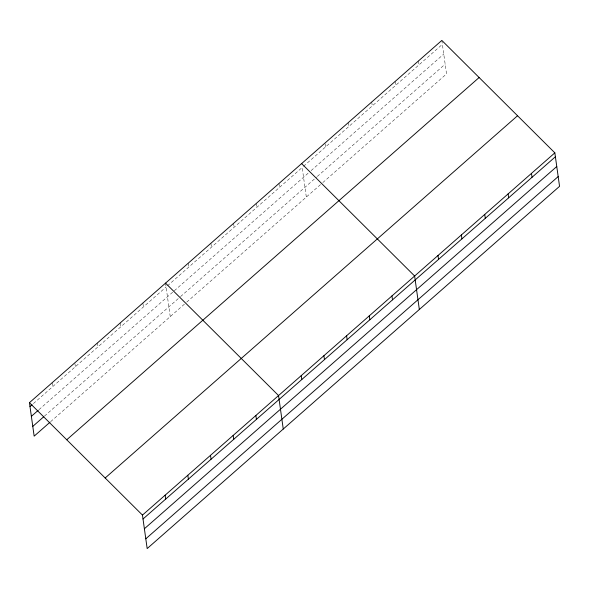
<?xml version="1.0" encoding="UTF-8"?>
<svg xmlns="http://www.w3.org/2000/svg" width="589" height="589" viewBox="0 0 589 589"><rect width="100%" height="100%" fill="white"/><g stroke="black" fill="none" stroke-linecap="round" stroke-linejoin="round"><path stroke-width="0.44" stroke-dasharray="2.94 2.21" d="M33.433 403.553L166.083 287.034M167.46 285.827L302.172 167.497L306.324 197.072M303.541 166.289L442.376 44.33M38.933 409.694L173.645 291.356M174.329 290.752L308.349 173.026M311.102 170.611L443.753 54.092M44.469 416.121L179.866 297.187M180.551 296.584L316.639 177.046M317.324 176.442L445.166 64.149M50.654 421.658L186.05 302.724M186.735 302.12L322.131 183.186M322.824 182.583L446.536 73.905L441.941 41.208M418.462 60.954L419.007 64.856M395.094 81.481L395.646 85.39M371.725 102.007L372.277 105.917M348.357 122.534L348.909 126.444M325.099 143.841L325.54 146.97M278.943 183.51L279.488 187.42M256.259 203.433L256.811 207.343M233.575 223.356L234.127 227.266M210.899 243.279L211.444 247.189M188.215 263.202L188.767 267.111M165.538 283.125L170.243 316.61M142.855 303.048L143.407 306.957M120.171 322.971L120.723 326.88M97.494 342.894L98.039 346.803M74.921 363.604L75.363 366.726M52.134 382.747L52.679 386.649"/><path stroke-width="0.88" d="M29.45 402.67L441.831 40.427L554.845 152.853L559.55 186.33L147.169 548.573L142.464 515.095L29.45 402.67L34.155 436.147L49.962 422.261M30.002 406.572L32.064 404.761M31.372 416.335L38.241 410.297M32.785 426.384L43.777 416.725M66.748 439.769L479.122 77.527M105.173 477.988L517.547 115.753M142.464 515.095L554.845 152.853M143.017 518.997L555.39 156.762M144.386 528.76L556.767 166.518M145.8 538.81L558.181 176.575M301.62 163.587L414.634 276.013L419.339 309.497M165.538 283.125L278.553 395.55L283.257 429.035M531.477 173.38L532.029 177.289M508.108 193.906L508.66 197.816M484.74 214.433L485.292 218.342M461.371 234.959L461.923 238.869M438.002 255.486L438.555 259.396M391.957 295.936L392.502 299.845M369.274 315.859L369.826 319.768M346.59 335.782L347.142 339.691M323.913 355.704L324.458 359.614M301.229 375.627L301.782 379.537M255.869 415.473L256.421 419.383M233.185 435.396L233.737 439.306M210.509 455.326L211.053 459.229M187.825 475.249L188.377 479.151M165.148 495.172L165.693 499.074"/></g></svg>
